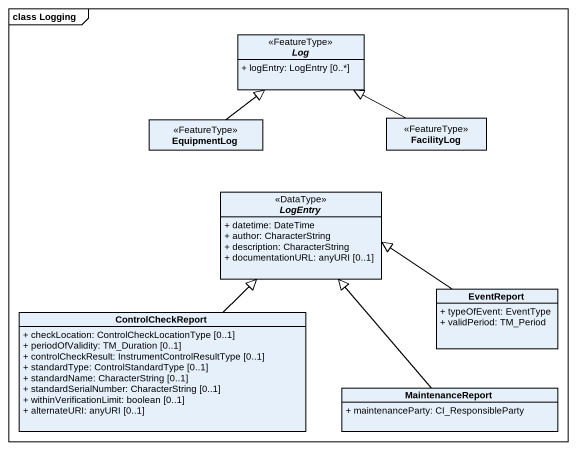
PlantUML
@startuml
mainframe class Logging
hide circle
hide empty members
skinparam classAttributeIconSize 0
abstract class Log <<FeatureType>> {
  + logEntry: LogEntry [0..*]
}
class EquipmentLog <<FeatureType>>
class FacilityLog <<FeatureType>>
abstract class LogEntry <<DataType>> {
  + datetime: DateTime
  + author: CharacterString
  + description: CharacterString
  + documentationURL: anyURI [0..1]
}
class EventReport {
  + typeOfEvent: EventType
  + validPeriod: TM_Period
}
class ControlCheckReport {
  + checkLocation: ControlCheckLocationType [0..1]
  + periodOfValidity: TM_Duration [0..1]
  + controlCheckResult: InstrumentControlResultType [0..1]
  + standardType: ControlStandardType [0..1]
  + standardName: CharacterString [0..1]
  + standardSerialNumber: CharacterString [0..1]
  + withinVerificationLimit: boolean [0..1]
  + alternateURI: anyURI [0..1]
}
class MaintenanceReport {
  + maintenanceParty: CI_ResponsibleParty
}
EquipmentLog -up-|> Log
FacilityLog -left-|> Log
EventReport -left-|> LogEntry
ControlCheckReport -up-|> LogEntry
MaintenanceReport -up-|> LogEntry
@enduml
